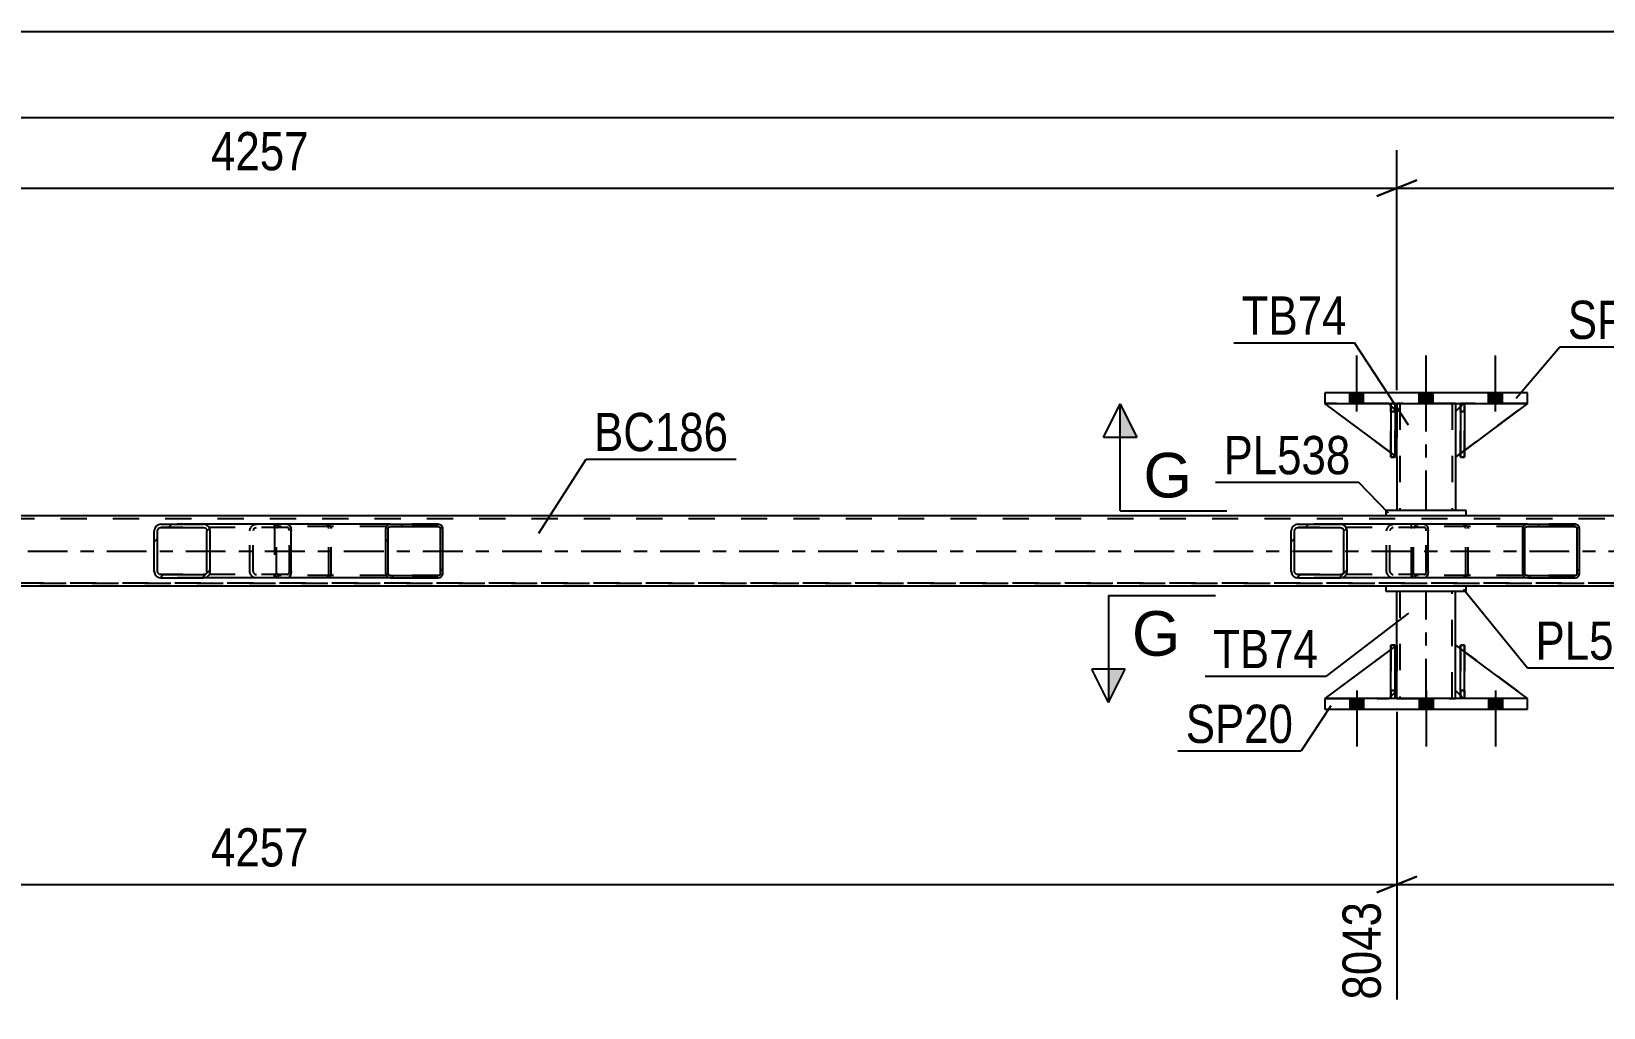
# Model space of a CAD drawing. Header units: millimetres. Extents: x 0 to 841, y 0 to 594.
# Drawn here: x 233.5 to 351.3, y 208.3 to 281.4 of the extents above; entities that cross this region are included whole.
import ezdxf

# ---------------------------------------------------------------- set-up
doc = ezdxf.new("R2010")
doc.units = ezdxf.units.MM
doc.linetypes.add('DXK_LINE_DOT2', pattern=[3.9198, 1.9599, -1.9599])
doc.linetypes.add('DXK_LINE_DOT3', pattern=[5.9187, 2.979, -0.9799, 0.9799, -0.9799])
doc.styles.add('Arial', font='ARIAL.TTF', dxfattribs={"height": 0.2})
doc.styles.add('Arial Narrow', font='ARIALN.TTF', dxfattribs={"height": 0.2})

# ---------------------------------------------------------------- blocks, each defined once
blk = doc.blocks.new('Bolt-814521776-2809 - 2731')
at = {"linetype": 'Continuous'}
for points in [[(332.26, 253.55), (333.3, 253.55), (333.3, 254.35), (332.26, 254.35)], [(332.26, 253.55), (333.3, 253.55), (333.3, 254.35), (332.26, 254.35)], [(332.26, 253.55), (333.3, 253.55), (333.3, 254.35), (332.26, 254.35)], [(337.46, 253.55), (338.5, 253.55), (338.5, 254.35), (337.46, 254.35)], [(337.46, 253.55), (338.5, 253.55), (338.5, 254.35), (337.46, 254.35)], [(342.66, 253.55), (343.7, 253.55), (343.7, 254.35), (342.66, 254.35)], [(342.66, 253.55), (343.7, 253.55), (343.7, 254.35), (342.66, 254.35)], [(342.66, 253.55), (343.7, 253.55), (343.7, 254.35), (342.66, 254.35)]]:
    blk.add_hatch(color=1, dxfattribs=at).paths.add_polyline_path(points)
at = {"color": 1, "linetype": 'Continuous'}
for p, q in [((332.78, 252.95), (332.78, 257.15)), ((332.78, 252.95), (332.78, 257.15)), ((332.78, 252.95), (332.78, 257.15)), ((337.98, 252.95), (337.98, 257.15)), ((337.98, 252.95), (337.98, 257.15)), ((343.18, 252.95), (343.18, 257.15)), ((343.18, 252.95), (343.18, 257.15)), ((343.18, 252.95), (343.18, 257.15)), ((332.26, 253.55), (332.26, 254.35)), ((332.26, 253.55), (332.26, 254.35)), ((332.26, 253.55), (332.26, 254.35)), ((333.3, 253.55), (333.3, 254.35)), ((333.3, 253.55), (333.3, 254.35)), ((333.3, 253.55), (333.3, 254.35)), ((337.46, 253.55), (337.46, 254.35)), ((337.46, 253.55), (337.46, 254.35)), ((338.5, 253.55), (338.5, 254.35)), ((338.5, 253.55), (338.5, 254.35)), ((342.66, 253.55), (342.66, 254.35)), ((342.66, 253.55), (342.66, 254.35)), ((342.66, 253.55), (342.66, 254.35)), ((343.7, 253.55), (343.7, 254.35)), ((343.7, 253.55), (343.7, 254.35)), ((343.7, 253.55), (343.7, 254.35))]:
    blk.add_line(p, q, dxfattribs=at)
blk = doc.blocks.new('Bolt-814521776-2810 - 2731')
at = {"linetype": 'Continuous'}
for points in [[(333.3, 231.47), (332.26, 231.47), (332.26, 230.67), (333.3, 230.67)], [(333.3, 231.47), (332.26, 231.47), (332.26, 230.67), (333.3, 230.67)], [(333.3, 231.47), (332.26, 231.47), (332.26, 230.67), (333.3, 230.67)], [(338.5, 231.47), (337.46, 231.47), (337.46, 230.67), (338.5, 230.67)], [(338.5, 231.47), (337.46, 231.47), (337.46, 230.67), (338.5, 230.67)], [(343.7, 231.47), (342.66, 231.47), (342.66, 230.67), (343.7, 230.67)], [(343.7, 231.47), (342.66, 231.47), (342.66, 230.67), (343.7, 230.67)], [(343.7, 231.47), (342.66, 231.47), (342.66, 230.67), (343.7, 230.67)]]:
    blk.add_hatch(color=1, dxfattribs=at).paths.add_polyline_path(points)
at = {"color": 1, "linetype": 'Continuous'}
for p, q in [((332.78, 232.07), (332.78, 227.87)), ((332.78, 232.07), (332.78, 227.87)), ((332.78, 232.07), (332.78, 227.87)), ((337.98, 232.07), (337.98, 227.87)), ((337.98, 232.07), (337.98, 227.87)), ((343.18, 232.07), (343.18, 227.87)), ((343.18, 232.07), (343.18, 227.87)), ((343.18, 232.07), (343.18, 227.87)), ((332.26, 231.47), (332.26, 230.67)), ((332.26, 231.47), (332.26, 230.67)), ((332.26, 231.47), (332.26, 230.67)), ((333.3, 231.47), (333.3, 230.67)), ((333.3, 231.47), (333.3, 230.67)), ((333.3, 231.47), (333.3, 230.67)), ((337.46, 231.47), (337.46, 230.67)), ((337.46, 231.47), (337.46, 230.67)), ((338.5, 231.47), (338.5, 230.67)), ((338.5, 231.47), (338.5, 230.67)), ((342.66, 231.47), (342.66, 230.67)), ((342.66, 231.47), (342.66, 230.67)), ((342.66, 231.47), (342.66, 230.67)), ((343.7, 231.47), (343.7, 230.67)), ((343.7, 231.47), (343.7, 230.67)), ((343.7, 231.47), (343.7, 230.67))]:
    blk.add_line(p, q, dxfattribs=at)
blk = doc.blocks.new('Part-814521776-2860 - 2731')
at = {"color": 7, "linetype": 'DXK_LINE_DOT2'}
for p, q in [((735.49, 244.91), (73.46, 244.91)), ((340.98, 245.15), (334.98, 245.15)), ((736.21, 240.11), (73.46, 240.11)), ((73.46, 240.11), (735.49, 240.11)), ((340.98, 239.87), (334.98, 239.87))]:
    blk.add_line(p, q, dxfattribs=at)
at = {"color": 2, "linetype": 'Continuous'}
for p, q in [((334.98, 245.15), (170.71, 245.15)), ((590.39, 245.15), (340.98, 245.15)), ((334.98, 239.87), (170.71, 239.87)), ((590.39, 239.87), (340.98, 239.87))]:
    blk.add_line(p, q, dxfattribs=at)
at = {"color": 7, "linetype": 'DXK_LINE_DOT3'}
blk.add_line((73.46, 242.51), (735.87, 242.51), dxfattribs=at)
blk = doc.blocks.new('Part-814521776-2909 - 2731')
at = {"color": 2, "linetype": 'Continuous'}
for p, q in [((340.98, 245.55), (334.98, 245.55)), ((334.98, 245.15), (334.98, 245.55)), ((340.98, 245.15), (334.98, 245.15)), ((340.98, 245.15), (340.98, 245.55))]:
    blk.add_line(p, q, dxfattribs=at)
blk = doc.blocks.new('Part-814521776-2921 - 2731')
at = {"linetype": 'Continuous'}
h = blk.add_hatch(dxfattribs=at)
h.set_pattern_fill('', scale=0.7, style=0, pattern_type=0)
h.set_pattern_definition([(45, (332.0217, 244.2103), (-1.57154, 1.57154), [])])
h.paths.add_polyline_path([(332.06, 244.03), (332.02, 244.21), (331.91, 244.37), (331.75, 244.47), (331.56, 244.51), (328.37, 244.51), (328.18, 244.47), (328.02, 244.37), (327.91, 244.21), (327.87, 244.03), (327.87, 240.99), (327.91, 240.8), (328.02, 240.65), (328.18, 240.54), (328.37, 240.51), (331.56, 240.51), (331.75, 240.54), (331.91, 240.65), (332.02, 240.8), (332.06, 240.99)])
h.paths.add_polyline_path([(331.79, 240.89), (331.73, 240.82), (331.65, 240.76), (331.56, 240.75), (328.37, 240.75), (328.28, 240.76), (328.2, 240.82), (328.14, 240.89), (328.12, 240.99), (328.12, 244.03), (328.14, 244.12), (328.2, 244.2), (328.28, 244.25), (328.37, 244.27), (331.56, 244.27), (331.65, 244.25), (331.73, 244.2), (331.79, 244.12), (331.81, 244.03), (331.81, 240.99)])
at = {"color": 2, "linetype": 'Continuous'}
for p, q in [((327.91, 244.21), (327.87, 244.03)), ((327.87, 240.99), (327.87, 244.03)), ((328.12, 244.03), (328.14, 244.12)), ((328.12, 240.99), (328.12, 244.03)), ((328.14, 244.12), (328.2, 244.2)), ((328.37, 244.51), (328.18, 244.47)), ((328.2, 244.2), (328.28, 244.25)), ((328.28, 244.25), (328.37, 244.27)), ((328.37, 244.51), (331.56, 244.51)), ((328.37, 244.27), (331.56, 244.27)), ((337.86, 244.51), (331.56, 244.51)), ((331.75, 244.47), (331.56, 244.51)), ((331.56, 244.27), (331.65, 244.25)), ((331.65, 244.25), (331.73, 244.2)), ((331.73, 244.2), (331.79, 244.12)), ((331.79, 244.12), (331.81, 244.03)), ((331.81, 240.99), (331.81, 244.03)), ((332.06, 244.03), (332.02, 244.21)), ((332.06, 240.99), (332.06, 244.03)), ((337.86, 244.51), (337.96, 244.47)), ((337.96, 244.47), (338.05, 244.37)), ((338.05, 244.37), (338.11, 244.21)), ((338.11, 244.21), (338.13, 244.03)), ((338.13, 240.99), (338.13, 244.03)), ((327.87, 240.99), (327.91, 240.8)), ((328.14, 240.89), (328.12, 240.99)), ((328.2, 240.82), (328.14, 240.89)), ((328.18, 240.54), (328.37, 240.51)), ((328.28, 240.76), (328.2, 240.82)), ((328.37, 240.75), (328.28, 240.76)), ((328.37, 240.75), (331.56, 240.75)), ((328.37, 240.51), (331.56, 240.51)), ((331.65, 240.76), (331.56, 240.75)), ((331.56, 240.51), (331.75, 240.54)), ((337.86, 240.51), (331.56, 240.51)), ((331.73, 240.82), (331.65, 240.76)), ((331.79, 240.89), (331.73, 240.82)), ((331.81, 240.99), (331.79, 240.89)), ((332.02, 240.8), (332.06, 240.99)), ((337.96, 240.54), (337.86, 240.51)), ((338.05, 240.65), (337.96, 240.54)), ((338.11, 240.8), (338.05, 240.65)), ((338.13, 240.99), (338.11, 240.8))]:
    blk.add_line(p, q, dxfattribs=at)
at = {"color": 7, "linetype": 'DXK_LINE_DOT2'}
for p, q in [((331.56, 244.51), (328.37, 244.51)), ((337.86, 244.27), (328.37, 244.27)), ((335.02, 244.03), (335.06, 244.21)), ((335.02, 240.99), (335.02, 244.03)), ((335.29, 244.12), (335.27, 244.03)), ((335.27, 240.99), (335.27, 244.03)), ((335.35, 244.2), (335.29, 244.12)), ((335.33, 244.47), (335.52, 244.51)), ((335.43, 244.25), (335.35, 244.2)), ((335.52, 244.27), (335.43, 244.25)), ((336.87, 244.27), (336.87, 244.51)), ((337.91, 244.25), (337.86, 244.27)), ((337.95, 244.2), (337.91, 244.25)), ((337.98, 244.12), (337.95, 244.2)), ((337.99, 244.03), (337.98, 244.12)), ((337.99, 240.99), (337.99, 244.03)), ((337.86, 240.75), (328.37, 240.75)), ((331.56, 240.51), (328.37, 240.51)), ((335.06, 240.8), (335.02, 240.99)), ((335.27, 240.99), (335.29, 240.89)), ((335.29, 240.89), (335.35, 240.82)), ((335.52, 240.51), (335.33, 240.54)), ((335.35, 240.82), (335.37, 240.8)), ((335.37, 240.8), (335.43, 240.76)), ((335.43, 240.76), (335.52, 240.75)), ((336.87, 240.51), (336.87, 240.75)), ((337.86, 240.75), (337.91, 240.76)), ((337.91, 240.76), (337.95, 240.82)), ((337.95, 240.82), (337.98, 240.89)), ((337.98, 240.89), (337.99, 240.99))]:
    blk.add_line(p, q, dxfattribs=at)
at = {"color": 2, "linetype": 'Continuous'}
for centre, start, end in [((328.36, 244.01), 111.1941, 156.1506), ((331.57, 244.01), 23.8494, 68.8059), ((328.36, 241), 203.8494, 248.8059), ((331.57, 241), 291.1941, 336.1506)]:
    blk.add_arc(centre, 0.492, start, end, dxfattribs=at)
at = {"color": 7, "linetype": 'DXK_LINE_DOT2'}
for centre, start, end in [((335.51, 244.01), 111.1941, 156.1506), ((335.51, 241), 203.8494, 248.8059)]:
    blk.add_arc(centre, 0.492, start, end, dxfattribs=at)
blk = doc.blocks.new('Part-814521776-2922 - 2731')
at = {"linetype": 'Continuous'}
h = blk.add_hatch(dxfattribs=at)
h.set_pattern_fill('', scale=0.7, style=0, pattern_type=0)
h.set_pattern_definition([(45, (264.3111, 244.309), (-1.57154, 1.57154), [])])
h.paths.add_polyline_path([(264.34, 244.19), (264.31, 244.31), (264.24, 244.41), (264.13, 244.48), (264, 244.51), (260.42, 244.51), (260.29, 244.48), (260.18, 244.41), (260.11, 244.31), (260.08, 244.19), (260.08, 240.83), (260.11, 240.7), (260.18, 240.6), (260.29, 240.53), (260.42, 240.51), (264, 240.51), (264.13, 240.53), (264.24, 240.6), (264.31, 240.7), (264.34, 240.83)])
h.paths.add_polyline_path([(264.15, 240.77), (264.12, 240.71), (264.06, 240.68), (264, 240.67), (260.42, 240.67), (260.36, 240.68), (260.3, 240.71), (260.26, 240.77), (260.25, 240.83), (260.25, 244.19), (260.26, 244.25), (260.3, 244.3), (260.36, 244.33), (260.42, 244.35), (264, 244.35), (264.06, 244.33), (264.12, 244.3), (264.15, 244.25), (264.17, 244.19), (264.17, 240.83)])
at = {"color": 7, "linetype": 'DXK_LINE_DOT2'}
for p, q in [((251.73, 244.19), (251.74, 244.21)), ((251.73, 244.19), (251.73, 240.83)), ((251.74, 244.21), (251.76, 244.31)), ((251.91, 244.25), (251.9, 244.19)), ((251.9, 240.83), (251.9, 244.19)), ((251.95, 244.3), (251.91, 244.25)), ((251.94, 244.48), (252.07, 244.51)), ((252.01, 244.33), (251.95, 244.3)), ((252.07, 244.35), (252.01, 244.33)), ((252.72, 244.51), (252.07, 244.51)), ((264, 244.35), (252.07, 244.35)), ((255.65, 244.51), (255.78, 244.48)), ((255.71, 244.33), (255.65, 244.35)), ((255.77, 244.3), (255.71, 244.33)), ((255.8, 244.25), (255.77, 244.3)), ((255.82, 244.19), (255.8, 244.25)), ((255.82, 240.83), (255.82, 244.19)), ((255.96, 244.31), (255.99, 244.19)), ((255.99, 240.83), (255.99, 244.19)), ((264, 244.51), (260.42, 244.51)), ((251.74, 240.8), (251.73, 240.83)), ((251.76, 240.7), (251.74, 240.8)), ((251.9, 240.83), (251.91, 240.77)), ((251.91, 240.77), (251.95, 240.71)), ((252.07, 240.51), (251.94, 240.53)), ((251.95, 240.71), (252.01, 240.68)), ((252.01, 240.68), (252.07, 240.67)), ((264, 240.67), (252.07, 240.67)), ((252.72, 240.51), (252.07, 240.51)), ((255.65, 240.67), (255.71, 240.68)), ((255.78, 240.53), (255.65, 240.51)), ((255.71, 240.68), (255.77, 240.71)), ((255.77, 240.71), (255.8, 240.77)), ((255.8, 240.77), (255.82, 240.83)), ((255.99, 240.83), (255.96, 240.7)), ((264, 240.51), (260.42, 240.51))]:
    blk.add_line(p, q, dxfattribs=at)
at = {"color": 2, "linetype": 'Continuous'}
for p, q in [((260.42, 244.51), (252.72, 244.51)), ((260.11, 244.31), (260.08, 244.19)), ((260.08, 240.83), (260.08, 244.19)), ((260.25, 244.19), (260.26, 244.25)), ((260.25, 240.83), (260.25, 244.19)), ((260.26, 244.25), (260.3, 244.3)), ((260.42, 244.51), (260.29, 244.48)), ((260.3, 244.3), (260.36, 244.33)), ((260.36, 244.33), (260.42, 244.35)), ((260.42, 244.51), (264, 244.51)), ((260.42, 244.35), (264, 244.35)), ((264.13, 244.48), (264, 244.51)), ((264, 244.35), (264.06, 244.33)), ((264.06, 244.33), (264.12, 244.3)), ((264.12, 244.3), (264.15, 244.25)), ((264.15, 244.25), (264.17, 244.19)), ((264.17, 240.83), (264.17, 244.19)), ((264.34, 244.19), (264.31, 244.31)), ((264.34, 240.83), (264.34, 244.19)), ((260.42, 240.51), (252.72, 240.51)), ((260.08, 240.83), (260.11, 240.7)), ((260.26, 240.77), (260.25, 240.83)), ((260.3, 240.71), (260.26, 240.77)), ((260.29, 240.53), (260.42, 240.51)), ((260.36, 240.68), (260.3, 240.71)), ((260.42, 240.67), (260.36, 240.68)), ((260.42, 240.67), (264, 240.67)), ((260.42, 240.51), (264, 240.51)), ((264.06, 240.68), (264, 240.67)), ((264, 240.51), (264.13, 240.53)), ((264.12, 240.71), (264.06, 240.68)), ((264.15, 240.77), (264.12, 240.71)), ((264.17, 240.83), (264.15, 240.77)), ((264.31, 240.7), (264.34, 240.83))]:
    blk.add_line(p, q, dxfattribs=at)
at = {"color": 7, "linetype": 'DXK_LINE_DOT2'}
for centre, start, end in [((252.06, 244.17), 110.7583, 155.68), ((255.66, 244.17), 24.32, 69.2417), ((252.06, 240.84), 204.32, 249.2417), ((255.66, 240.84), 290.7583, 335.68)]:
    blk.add_arc(centre, 0.331, start, end, dxfattribs=at)
at = {"color": 2, "linetype": 'Continuous'}
for centre, start, end in [((260.41, 244.17), 110.7583, 155.68), ((264.01, 244.17), 24.32, 69.2417), ((260.41, 240.84), 204.32, 249.2417), ((264.01, 240.84), 290.7583, 335.68)]:
    blk.add_arc(centre, 0.331, start, end, dxfattribs=at)
blk = doc.blocks.new('Part-814521776-2923 - 2731')
at = {"linetype": 'Continuous'}
h = blk.add_hatch(dxfattribs=at)
h.set_pattern_fill('', scale=0.7, style=0, pattern_type=0)
h.set_pattern_definition([(45, (246.8875, 244.2103), (-1.57154, 1.57154), [])])
h.paths.add_polyline_path([(246.93, 244.03), (246.89, 244.21), (246.78, 244.37), (246.62, 244.47), (246.42, 244.51), (243.24, 244.51), (243.05, 244.47), (242.88, 244.37), (242.77, 244.21), (242.74, 244.03), (242.74, 240.99), (242.77, 240.8), (242.88, 240.65), (243.05, 240.54), (243.24, 240.51), (246.42, 240.51), (246.62, 240.54), (246.78, 240.65), (246.89, 240.8), (246.93, 240.99)])
h.paths.add_polyline_path([(246.66, 240.89), (246.6, 240.82), (246.52, 240.76), (246.42, 240.75), (243.24, 240.75), (243.14, 240.76), (243.06, 240.82), (243.01, 240.89), (242.99, 240.99), (242.99, 244.03), (243.01, 244.12), (243.06, 244.2), (243.14, 244.25), (243.24, 244.27), (246.42, 244.27), (246.52, 244.25), (246.6, 244.2), (246.66, 244.12), (246.67, 244.03), (246.67, 240.99)])
at = {"color": 2, "linetype": 'Continuous'}
for p, q in [((242.77, 244.21), (242.74, 244.03)), ((242.74, 240.99), (242.74, 244.03)), ((242.99, 244.03), (243.01, 244.12)), ((242.99, 240.99), (242.99, 244.03)), ((243.01, 244.12), (243.06, 244.2)), ((243.24, 244.51), (243.05, 244.47)), ((243.06, 244.2), (243.14, 244.25)), ((243.14, 244.25), (243.24, 244.27)), ((243.24, 244.51), (246.42, 244.51)), ((243.24, 244.27), (246.42, 244.27)), ((252.72, 244.51), (246.42, 244.51)), ((246.62, 244.47), (246.42, 244.51)), ((246.42, 244.27), (246.52, 244.25)), ((246.52, 244.25), (246.6, 244.2)), ((246.6, 244.2), (246.66, 244.12)), ((246.66, 244.12), (246.67, 244.03)), ((246.67, 240.99), (246.67, 244.03)), ((246.93, 244.03), (246.89, 244.21)), ((246.93, 240.99), (246.93, 244.03)), ((252.72, 244.51), (252.83, 244.47)), ((252.83, 244.47), (252.91, 244.37)), ((252.91, 244.37), (252.97, 244.21)), ((252.97, 244.21), (252.99, 244.03)), ((252.99, 240.99), (252.99, 244.03)), ((242.74, 240.99), (242.77, 240.8)), ((243.01, 240.89), (242.99, 240.99)), ((243.06, 240.82), (243.01, 240.89)), ((243.05, 240.54), (243.24, 240.51)), ((243.14, 240.76), (243.06, 240.82)), ((243.24, 240.75), (243.14, 240.76)), ((243.24, 240.75), (246.42, 240.75)), ((243.24, 240.51), (246.42, 240.51)), ((246.52, 240.76), (246.42, 240.75)), ((246.42, 240.51), (246.62, 240.54)), ((252.72, 240.51), (246.42, 240.51)), ((246.6, 240.82), (246.52, 240.76)), ((246.66, 240.89), (246.6, 240.82)), ((246.67, 240.99), (246.66, 240.89)), ((246.89, 240.8), (246.93, 240.99)), ((252.83, 240.54), (252.72, 240.51)), ((252.91, 240.65), (252.83, 240.54)), ((252.97, 240.8), (252.91, 240.65)), ((252.99, 240.99), (252.97, 240.8))]:
    blk.add_line(p, q, dxfattribs=at)
at = {"color": 7, "linetype": 'DXK_LINE_DOT2'}
for p, q in [((246.42, 244.51), (243.24, 244.51)), ((252.72, 244.27), (243.24, 244.27)), ((249.89, 244.03), (249.92, 244.21)), ((249.89, 240.99), (249.89, 244.03)), ((250.16, 244.12), (250.14, 244.03)), ((250.14, 240.99), (250.14, 244.03)), ((250.21, 244.2), (250.16, 244.12)), ((250.2, 244.47), (250.39, 244.51)), ((250.21, 244.2), (250.23, 244.21)), ((250.23, 244.21), (250.29, 244.25)), ((250.29, 244.25), (250.39, 244.27)), ((251.73, 244.27), (251.73, 244.51)), ((252.78, 244.25), (252.72, 244.27)), ((252.82, 244.2), (252.78, 244.25)), ((252.85, 244.12), (252.82, 244.2)), ((252.86, 244.03), (252.85, 244.12)), ((252.86, 240.99), (252.86, 244.03)), ((252.72, 240.75), (243.24, 240.75)), ((246.42, 240.51), (243.24, 240.51)), ((249.92, 240.8), (249.89, 240.99)), ((250.14, 240.99), (250.16, 240.89)), ((250.16, 240.89), (250.21, 240.82)), ((250.39, 240.51), (250.2, 240.54)), ((250.21, 240.82), (250.29, 240.76)), ((250.29, 240.76), (250.39, 240.75)), ((251.73, 240.51), (251.73, 240.75)), ((252.72, 240.75), (252.78, 240.76)), ((252.78, 240.76), (252.82, 240.82)), ((252.82, 240.82), (252.85, 240.89)), ((252.85, 240.89), (252.86, 240.99))]:
    blk.add_line(p, q, dxfattribs=at)
at = {"color": 2, "linetype": 'Continuous'}
for centre, start, end in [((243.22, 244.01), 111.1941, 156.1506), ((246.44, 244.01), 23.8494, 68.8059), ((243.22, 241), 203.8494, 248.8059), ((246.44, 241), 291.1941, 336.1506)]:
    blk.add_arc(centre, 0.492, start, end, dxfattribs=at)
at = {"color": 7, "linetype": 'DXK_LINE_DOT2'}
for centre, start, end in [((250.37, 244.01), 111.1941, 156.1506), ((250.37, 241), 203.8494, 248.8059)]:
    blk.add_arc(centre, 0.492, start, end, dxfattribs=at)
blk = doc.blocks.new('Part-814521776-2938 - 2731')
at = {"color": 2, "linetype": 'Continuous'}
for p, q in [((335.78, 253.55), (335.78, 252.95)), ((340.18, 253.55), (340.18, 252.95)), ((335.78, 249.55), (335.78, 245.55)), ((340.18, 249.55), (340.18, 245.55))]:
    blk.add_line(p, q, dxfattribs=at)
at = {"color": 7, "linetype": 'DXK_LINE_DOT2'}
for p, q in [((340.18, 253.55), (335.78, 253.55)), ((336.02, 253.55), (336.02, 245.55)), ((339.94, 253.55), (339.94, 245.55)), ((335.78, 252.95), (335.78, 249.55)), ((340.18, 252.95), (340.18, 249.55)), ((340.18, 245.55), (335.78, 245.55))]:
    blk.add_line(p, q, dxfattribs=at)
at = {"color": 7, "linetype": 'DXK_LINE_DOT3'}
blk.add_line((337.98, 245.55), (337.98, 253.55), dxfattribs=at)
blk = doc.blocks.new('Part-814521776-2940 - 2731')
at = {"color": 7, "linetype": 'DXK_LINE_DOT2'}
for p, q in [((340.54, 252.95), (340.54, 253.55)), ((340.54, 253.55), (340.54, 253.55)), ((340.54, 253.55), (340.54, 249.55)), ((340.86, 253.55), (340.54, 253.55)), ((340.86, 252.95), (340.86, 253.55)), ((340.86, 249.55), (340.86, 253.55)), ((340.54, 249.55), (340.54, 252.95)), ((340.54, 252.95), (340.86, 252.95)), ((340.86, 252.95), (340.86, 249.55)), ((340.54, 249.55), (340.86, 249.55))]:
    blk.add_line(p, q, dxfattribs=at)
blk = doc.blocks.new('Part-814521776-2941 - 2731')
at = {"color": 7, "linetype": 'DXK_LINE_DOT2'}
for p, q in [((335.34, 252.95), (335.34, 253.55)), ((335.34, 253.55), (335.34, 253.55)), ((335.34, 253.55), (335.34, 249.55)), ((335.66, 253.55), (335.34, 253.55)), ((335.66, 252.95), (335.66, 253.55)), ((335.66, 249.55), (335.66, 253.55)), ((335.34, 249.55), (335.34, 252.95)), ((335.34, 252.95), (335.66, 252.95)), ((335.66, 252.95), (335.66, 249.55)), ((335.34, 249.55), (335.66, 249.55))]:
    blk.add_line(p, q, dxfattribs=at)
blk = doc.blocks.new('Part-814521776-2946 - 2731')
at = {"color": 2, "linetype": 'Continuous'}
for p, q in [((330.38, 231.47), (330.38, 230.67)), ((345.58, 231.47), (330.38, 231.47)), ((345.58, 230.67), (345.58, 231.47)), ((330.38, 230.67), (345.58, 230.67))]:
    blk.add_line(p, q, dxfattribs=at)
blk = doc.blocks.new('Part-814521776-2951 - 2731')
at = {"color": 2, "linetype": 'Continuous'}
for p, q in [((345.58, 254.35), (330.38, 254.35)), ((330.38, 254.35), (330.38, 253.55)), ((345.58, 253.55), (345.58, 254.35)), ((330.38, 253.55), (345.58, 253.55))]:
    blk.add_line(p, q, dxfattribs=at)
blk = doc.blocks.new('Part-814521776-2956 - 2731')
at = {"color": 2, "linetype": 'Continuous'}
for p, q in [((335.78, 235.47), (335.78, 239.47)), ((340.18, 235.47), (340.18, 239.47)), ((335.78, 231.47), (335.78, 232.07)), ((340.18, 231.47), (340.18, 232.07))]:
    blk.add_line(p, q, dxfattribs=at)
at = {"color": 7, "linetype": 'DXK_LINE_DOT2'}
for p, q in [((340.18, 239.47), (335.78, 239.47)), ((336.02, 239.47), (336.02, 231.47)), ((339.94, 231.47), (339.94, 239.47)), ((335.78, 232.07), (335.78, 235.47)), ((340.18, 232.07), (340.18, 235.47)), ((335.78, 231.47), (340.18, 231.47))]:
    blk.add_line(p, q, dxfattribs=at)
at = {"color": 7, "linetype": 'DXK_LINE_DOT3'}
blk.add_line((337.98, 231.47), (337.98, 239.47), dxfattribs=at)
blk = doc.blocks.new('Part-814521776-2961 - 2731')
at = {"color": 2, "linetype": 'Continuous'}
for p, q in [((340.98, 239.87), (334.98, 239.87)), ((334.98, 239.47), (334.98, 239.87)), ((340.98, 239.47), (334.98, 239.47)), ((340.98, 239.47), (340.98, 239.87))]:
    blk.add_line(p, q, dxfattribs=at)
blk = doc.blocks.new('Part-814521776-2973 - 2731')
at = {"linetype": 'Continuous'}
h = blk.add_hatch(dxfattribs=at)
h.set_pattern_fill('', scale=0.7, style=0, pattern_type=0)
h.set_pattern_definition([(45, (349.4454, 244.309), (-1.57154, 1.57154), [])])
h.paths.add_polyline_path([(349.47, 244.19), (349.45, 244.31), (349.37, 244.41), (349.26, 244.48), (349.13, 244.51), (345.56, 244.51), (345.42, 244.48), (345.31, 244.41), (345.24, 244.31), (345.21, 244.19), (345.21, 240.83), (345.24, 240.7), (345.31, 240.6), (345.42, 240.53), (345.56, 240.51), (349.13, 240.51), (349.26, 240.53), (349.37, 240.6), (349.45, 240.7), (349.47, 240.83)])
h.paths.add_polyline_path([(349.29, 240.77), (349.25, 240.71), (349.2, 240.68), (349.13, 240.67), (345.56, 240.67), (345.49, 240.68), (345.43, 240.71), (345.4, 240.77), (345.38, 240.83), (345.38, 244.19), (345.4, 244.25), (345.43, 244.3), (345.49, 244.33), (345.56, 244.35), (349.13, 244.35), (349.2, 244.33), (349.25, 244.3), (349.29, 244.25), (349.3, 244.19), (349.3, 240.83)])
at = {"color": 7, "linetype": 'DXK_LINE_DOT2'}
for p, q in [((336.87, 244.19), (336.89, 244.31)), ((336.87, 240.83), (336.87, 244.19)), ((337.05, 244.25), (337.04, 244.19)), ((337.04, 240.83), (337.04, 244.19)), ((337.09, 244.3), (337.05, 244.25)), ((337.08, 244.48), (337.21, 244.51)), ((337.14, 244.33), (337.09, 244.3)), ((337.21, 244.35), (337.14, 244.33)), ((337.86, 244.51), (337.21, 244.51)), ((349.13, 244.35), (337.21, 244.35)), ((340.78, 244.51), (340.91, 244.48)), ((340.85, 244.33), (340.78, 244.35)), ((340.9, 244.3), (340.85, 244.33)), ((340.94, 244.25), (340.9, 244.3)), ((340.95, 244.19), (340.94, 244.25)), ((340.95, 240.83), (340.95, 244.19)), ((341.1, 244.31), (341.12, 244.19)), ((341.12, 240.83), (341.12, 244.19)), ((349.13, 244.51), (345.56, 244.51)), ((336.89, 240.7), (336.87, 240.83)), ((337.04, 240.83), (337.05, 240.77)), ((337.05, 240.77), (337.09, 240.71)), ((337.21, 240.51), (337.08, 240.53)), ((337.09, 240.71), (337.14, 240.68)), ((337.14, 240.68), (337.21, 240.67)), ((349.13, 240.67), (337.21, 240.67)), ((337.86, 240.51), (337.21, 240.51)), ((340.78, 240.67), (340.85, 240.68)), ((340.91, 240.53), (340.78, 240.51)), ((340.85, 240.68), (340.9, 240.71)), ((340.9, 240.71), (340.94, 240.77)), ((340.94, 240.77), (340.95, 240.83)), ((341.12, 240.83), (341.1, 240.7)), ((349.13, 240.51), (345.56, 240.51))]:
    blk.add_line(p, q, dxfattribs=at)
at = {"color": 2, "linetype": 'Continuous'}
for p, q in [((345.56, 244.51), (337.86, 244.51)), ((345.24, 244.31), (345.21, 244.19)), ((345.21, 240.83), (345.21, 244.19)), ((345.38, 244.19), (345.4, 244.25)), ((345.38, 240.83), (345.38, 244.19)), ((345.4, 244.25), (345.43, 244.3)), ((345.56, 244.51), (345.42, 244.48)), ((345.43, 244.3), (345.49, 244.33)), ((345.49, 244.33), (345.56, 244.35)), ((345.56, 244.51), (349.13, 244.51)), ((345.56, 244.35), (349.13, 244.35)), ((349.26, 244.48), (349.13, 244.51)), ((349.13, 244.35), (349.2, 244.33)), ((349.2, 244.33), (349.25, 244.3)), ((349.25, 244.3), (349.29, 244.25)), ((349.29, 244.25), (349.3, 244.19)), ((349.3, 240.83), (349.3, 244.19)), ((349.47, 244.19), (349.45, 244.31)), ((349.47, 240.83), (349.47, 244.19)), ((345.56, 240.51), (337.86, 240.51)), ((345.21, 240.83), (345.24, 240.7)), ((345.4, 240.77), (345.38, 240.83)), ((345.43, 240.71), (345.4, 240.77)), ((345.42, 240.53), (345.56, 240.51)), ((345.49, 240.68), (345.43, 240.71)), ((345.56, 240.67), (345.49, 240.68)), ((345.56, 240.67), (349.13, 240.67)), ((345.56, 240.51), (349.13, 240.51)), ((349.2, 240.68), (349.13, 240.67)), ((349.13, 240.51), (349.26, 240.53)), ((349.25, 240.71), (349.2, 240.68)), ((349.29, 240.77), (349.25, 240.71)), ((349.3, 240.83), (349.29, 240.77)), ((349.45, 240.7), (349.47, 240.83))]:
    blk.add_line(p, q, dxfattribs=at)
at = {"color": 7, "linetype": 'DXK_LINE_DOT2'}
for centre, start, end in [((340.79, 244.17), 24.32, 69.2417), ((337.19, 240.84), 204.32, 249.2417), ((340.79, 240.84), 290.7583, 335.68)]:
    blk.add_arc(centre, 0.331, start, end, dxfattribs=at)
at = {"color": 2, "linetype": 'Continuous'}
for centre, start, end in [((345.54, 244.17), 110.7583, 155.68), ((349.14, 244.17), 24.32, 69.2417), ((345.54, 240.84), 204.32, 249.2417), ((349.14, 240.84), 290.7583, 335.68)]:
    blk.add_arc(centre, 0.331, start, end, dxfattribs=at)
blk = doc.blocks.new('Part-814521776-2992 - 2731')
at = {"color": 2, "linetype": 'Continuous'}
for p, q in [((340.54, 253.3), (340.18, 252.95)), ((345.58, 253.55), (340.86, 250.05)), ((340.18, 252.95), (340.18, 249.55)), ((340.54, 249.81), (340.18, 249.55))]:
    blk.add_line(p, q, dxfattribs=at)
at = {"color": 7, "linetype": 'DXK_LINE_DOT2'}
for p, q in [((340.78, 253.55), (340.54, 253.3)), ((345.58, 253.55), (340.78, 253.55)), ((340.86, 250.05), (340.54, 249.81))]:
    blk.add_line(p, q, dxfattribs=at)
blk = doc.blocks.new('Part-814521776-2993 - 2731')
at = {"color": 7, "linetype": 'DXK_LINE_DOT2'}
for p, q in [((340.78, 253.55), (340.18, 252.95)), ((340.18, 249.55), (345.58, 253.55)), ((345.58, 253.55), (340.78, 253.55)), ((340.18, 252.95), (340.18, 249.55))]:
    blk.add_line(p, q, dxfattribs=at)
blk = doc.blocks.new('Part-814521776-2994 - 2731')
at = {"color": 2, "linetype": 'Continuous'}
for p, q in [((335.34, 249.88), (330.38, 253.55)), ((335.34, 253.39), (335.18, 253.55)), ((335.78, 252.95), (335.66, 253.07)), ((335.78, 252.95), (335.78, 252.95)), ((335.78, 249.55), (335.78, 252.95)), ((335.66, 249.64), (335.78, 249.55)), ((335.78, 249.55), (335.78, 249.55))]:
    blk.add_line(p, q, dxfattribs=at)
at = {"color": 7, "linetype": 'DXK_LINE_DOT2'}
for p, q in [((335.18, 253.55), (330.38, 253.55)), ((335.18, 253.55), (335.78, 252.95)), ((335.66, 253.07), (335.34, 253.39)), ((335.78, 252.95), (335.78, 249.55)), ((335.66, 249.64), (335.34, 249.88))]:
    blk.add_line(p, q, dxfattribs=at)
blk = doc.blocks.new('Part-814521776-2995 - 2731')
at = {"color": 7, "linetype": 'DXK_LINE_DOT2'}
for p, q in [((335.78, 249.55), (330.38, 253.55)), ((330.38, 253.55), (335.18, 253.55)), ((335.18, 253.55), (335.78, 252.95)), ((335.78, 252.95), (335.18, 253.55)), ((335.78, 252.95), (335.78, 249.55)), ((335.78, 252.95), (335.78, 252.95)), ((335.78, 252.95), (335.78, 249.55))]:
    blk.add_line(p, q, dxfattribs=at)
blk = doc.blocks.new('Part-814521776-2996 - 2731')
at = {"color": 2, "linetype": 'Continuous'}
for p, q in [((340.86, 253.55), (340.54, 253.55)), ((340.54, 253.55), (340.54, 249.55)), ((340.86, 253.55), (340.86, 253.55)), ((340.86, 253.55), (340.86, 249.55)), ((340.86, 249.55), (340.54, 249.55))]:
    blk.add_line(p, q, dxfattribs=at)
at = {"color": 7, "linetype": 'DXK_LINE_DOT2'}
for p, q in [((340.54, 252.95), (340.54, 253.55)), ((340.86, 252.95), (340.86, 253.55)), ((340.86, 253.55), (340.86, 253.55)), ((340.86, 252.95), (340.54, 252.95)), ((340.54, 252.95), (340.54, 249.55)), ((340.86, 249.55), (340.86, 252.95))]:
    blk.add_line(p, q, dxfattribs=at)
blk = doc.blocks.new('Part-814521776-2997 - 2731')
at = {"color": 2, "linetype": 'Continuous'}
for p, q in [((335.66, 253.55), (335.34, 253.55)), ((335.34, 253.55), (335.34, 249.55)), ((335.66, 253.55), (335.66, 253.55)), ((335.66, 253.55), (335.66, 249.55)), ((335.66, 249.55), (335.34, 249.55))]:
    blk.add_line(p, q, dxfattribs=at)
at = {"color": 7, "linetype": 'DXK_LINE_DOT2'}
for p, q in [((335.34, 252.95), (335.34, 253.55)), ((335.66, 252.95), (335.66, 253.55)), ((335.66, 253.55), (335.66, 253.55)), ((335.66, 252.95), (335.34, 252.95)), ((335.34, 252.95), (335.34, 249.55)), ((335.66, 249.55), (335.66, 252.95))]:
    blk.add_line(p, q, dxfattribs=at)
blk = doc.blocks.new('Part-814521776-3018 - 2731')
at = {"color": 2, "linetype": 'Continuous'}
for p, q in [((340.18, 232.07), (340.18, 235.47)), ((340.54, 235.2), (340.18, 235.47)), ((345.58, 231.47), (340.86, 234.97)), ((340.54, 231.71), (340.18, 232.07))]:
    blk.add_line(p, q, dxfattribs=at)
at = {"color": 7, "linetype": 'DXK_LINE_DOT2'}
for p, q in [((340.86, 234.97), (340.54, 235.2)), ((340.78, 231.47), (340.54, 231.71)), ((345.58, 231.47), (340.78, 231.47)), ((345.58, 231.47), (345.58, 231.47)), ((345.58, 231.47), (345.58, 231.47))]:
    blk.add_line(p, q, dxfattribs=at)
blk = doc.blocks.new('Part-814521776-3019 - 2731')
at = {"color": 7, "linetype": 'DXK_LINE_DOT2'}
for p, q in [((340.18, 232.07), (340.18, 235.47)), ((340.18, 235.47), (345.58, 231.47)), ((340.78, 231.47), (340.18, 232.07)), ((345.58, 231.47), (340.78, 231.47))]:
    blk.add_line(p, q, dxfattribs=at)
blk = doc.blocks.new('Part-814521776-3021 - 2731')
at = {"color": 2, "linetype": 'Continuous'}
for p, q in [((335.78, 235.47), (335.66, 235.37)), ((335.78, 232.07), (335.78, 235.47)), ((335.34, 235.14), (330.38, 231.47)), ((335.78, 232.07), (335.66, 231.94)), ((335.78, 232.07), (335.78, 232.07)), ((335.34, 231.62), (335.18, 231.47))]:
    blk.add_line(p, q, dxfattribs=at)
at = {"color": 7, "linetype": 'DXK_LINE_DOT2'}
for p, q in [((335.78, 232.07), (335.78, 235.47)), ((335.66, 235.37), (335.34, 235.14)), ((335.78, 232.07), (335.18, 231.47)), ((335.66, 231.94), (335.34, 231.62)), ((330.38, 231.47), (335.18, 231.47))]:
    blk.add_line(p, q, dxfattribs=at)
blk = doc.blocks.new('Part-814521776-3022 - 2731')
at = {"color": 7, "linetype": 'DXK_LINE_DOT2'}
for p, q in [((335.78, 235.47), (330.38, 231.47)), ((335.78, 232.07), (335.78, 235.47)), ((335.78, 235.47), (335.78, 232.07)), ((335.18, 231.47), (335.78, 232.07)), ((335.78, 232.07), (335.18, 231.47)), ((335.78, 232.07), (335.78, 232.07)), ((330.38, 231.47), (335.18, 231.47))]:
    blk.add_line(p, q, dxfattribs=at)
blk = doc.blocks.new('Part-814521776-3023 - 2731')
at = {"color": 2, "linetype": 'Continuous'}
for p, q in [((340.54, 231.47), (340.54, 235.47)), ((340.54, 235.47), (340.86, 235.47)), ((340.86, 231.47), (340.86, 235.47)), ((340.54, 231.47), (340.54, 231.47)), ((340.86, 231.47), (340.54, 231.47))]:
    blk.add_line(p, q, dxfattribs=at)
at = {"color": 7, "linetype": 'DXK_LINE_DOT2'}
for p, q in [((340.54, 235.47), (340.54, 232.07)), ((340.86, 232.07), (340.86, 235.47)), ((340.54, 232.07), (340.54, 231.47)), ((340.54, 232.07), (340.86, 232.07)), ((340.86, 231.47), (340.86, 232.07)), ((340.86, 231.47), (340.86, 231.47))]:
    blk.add_line(p, q, dxfattribs=at)
blk = doc.blocks.new('Part-814521776-3024 - 2731')
at = {"color": 2, "linetype": 'Continuous'}
for p, q in [((335.34, 231.47), (335.34, 235.47)), ((335.34, 235.47), (335.66, 235.47)), ((335.66, 231.47), (335.66, 235.47)), ((335.34, 231.47), (335.34, 231.47)), ((335.66, 231.47), (335.34, 231.47))]:
    blk.add_line(p, q, dxfattribs=at)
at = {"color": 7, "linetype": 'DXK_LINE_DOT2'}
for p, q in [((335.34, 235.47), (335.34, 232.07)), ((335.66, 232.07), (335.66, 235.47)), ((335.34, 232.07), (335.34, 231.47)), ((335.34, 232.07), (335.66, 232.07)), ((335.66, 231.47), (335.66, 232.07)), ((335.66, 231.47), (335.66, 231.47))]:
    blk.add_line(p, q, dxfattribs=at)
blk = doc.blocks.new('Part-814521776-3025 - 2731')
at = {"color": 7, "linetype": 'DXK_LINE_DOT2'}
for p, q in [((340.86, 235.47), (340.54, 235.47)), ((340.54, 232.07), (340.54, 235.47)), ((340.54, 231.47), (340.54, 235.47)), ((340.86, 235.47), (340.86, 232.07)), ((340.86, 231.47), (340.86, 235.47)), ((340.86, 232.07), (340.54, 232.07)), ((340.54, 231.47), (340.54, 232.07)), ((340.86, 232.07), (340.86, 231.47)), ((340.86, 231.47), (340.54, 231.47)), ((340.86, 231.47), (340.86, 231.47))]:
    blk.add_line(p, q, dxfattribs=at)
blk = doc.blocks.new('Part-814521776-3026 - 2731')
at = {"color": 7, "linetype": 'DXK_LINE_DOT2'}
for p, q in [((335.66, 235.47), (335.34, 235.47)), ((335.34, 232.07), (335.34, 235.47)), ((335.34, 231.47), (335.34, 235.47)), ((335.66, 235.47), (335.66, 232.07)), ((335.66, 231.47), (335.66, 235.47)), ((335.66, 232.07), (335.34, 232.07)), ((335.34, 231.47), (335.34, 232.07)), ((335.66, 232.07), (335.66, 231.47)), ((335.66, 231.47), (335.34, 231.47)), ((335.66, 231.47), (335.66, 231.47))]:
    blk.add_line(p, q, dxfattribs=at)
blk = doc.blocks.new('StraightDimension-814521776-10578 - 2731')
at = {"color": 7, "linetype": 'Continuous'}
blk.add_line((64.84, 274.98), (736.87, 274.98), dxfattribs=at)
blk = doc.blocks.new('StraightDimension-814521776-3153 - 2731')
at = {"color": 7, "linetype": 'Continuous'}
for p, q in [((335.78, 230.47), (335.78, 208.93)), ((337.28, 218.14), (334.28, 216.94)), ((335.78, 217.54), (591.18, 217.54))]:
    blk.add_line(p, q, dxfattribs=at)
blk = doc.blocks.new('StraightDimension-814521776-3159 - 2731')
at = {"color": 7, "linetype": 'Continuous'}
for p, q in [((335.78, 230.47), (335.78, 208.93)), ((334.28, 216.94), (337.28, 218.14)), ((165.51, 217.54), (335.78, 217.54))]:
    blk.add_line(p, q, dxfattribs=at)
at = {"color": 0}
blk.add_wipeout([(254.9, 218.29), (254.9, 222.49), (246.39, 222.49), (246.39, 218.29)], dxfattribs=at)
at = {"color": 3, "style": 'Arial Narrow'}
blk.add_text('4257', height=2.863, dxfattribs=at).set_placement((246.99, 218.89))
at = {"color": 0, "linetype": 'Continuous'}
blk.add_wipeout([(335.18, 216.84), (330.98, 216.84), (330.98, 208.33), (335.18, 208.33)], dxfattribs=at)
at = {"color": 3, "linetype": 'Continuous', "style": 'Arial Narrow'}
blk.add_text('8043', height=2.863, rotation=90.0002, dxfattribs=at).set_placement((334.58, 208.93))
blk = doc.blocks.new('StraightDimension-814521776-3166 - 2731')
at = {"color": 7, "linetype": 'Continuous'}
blk.add_line((64.2, 281.41), (737.51, 281.41), dxfattribs=at)
blk = doc.blocks.new('StraightDimension-814521776-3177 - 2731')
at = {"color": 7, "linetype": 'Continuous'}
for p, q in [((335.78, 254.55), (335.78, 272.52)), ((165.51, 269.67), (335.78, 269.67)), ((334.28, 269.07), (337.28, 270.27))]:
    blk.add_line(p, q, dxfattribs=at)
at = {"color": 0}
blk.add_wipeout([(254.9, 270.42), (254.9, 274.62), (246.39, 274.62), (246.39, 270.42)], dxfattribs=at)
at = {"color": 3, "style": 'Arial Narrow'}
blk.add_text('4257', height=2.863, dxfattribs=at).set_placement((246.99, 271.02))
blk = doc.blocks.new('StraightDimension-814521776-3183 - 2731')
at = {"color": 7, "linetype": 'Continuous'}
for p, q in [((335.78, 254.55), (335.78, 272.52)), ((337.28, 270.27), (334.28, 269.07)), ((335.78, 269.67), (591.18, 269.67))]:
    blk.add_line(p, q, dxfattribs=at)
blk = doc.blocks.new('Mark-814521776-2856 - 2731')
at = {"color": 30, "linetype": 'Continuous'}
for p, q in [((271.54, 243.84), (275.07, 249.39)), ((275.07, 249.39), (286.32, 249.39))]:
    blk.add_line(p, q, dxfattribs=at)
at = {"color": 0}
blk.add_wipeout([(285.72, 249.99), (285.72, 252.99), (275.67, 252.99), (275.67, 249.99)], dxfattribs=at)
blk.add_wipeout([(285.72, 249.99), (285.72, 252.99), (275.67, 252.99), (275.67, 249.99)], dxfattribs=at)
at = {"color": 3, "style": 'Arial Narrow'}
blk.add_text('BC186', height=2.863, dxfattribs=at).set_placement((275.67, 249.99))
blk = doc.blocks.new('Mark-814521776-2905 - 2731')
at = {"color": 30, "linetype": 'Continuous'}
for p in [(322.21, 247.66), (335.15, 245.35)]:
    blk.add_line(p, (332.91, 247.66), dxfattribs=at)
at = {"color": 0}
blk.add_wipeout([(332.31, 248.26), (332.31, 251.26), (322.81, 251.26), (322.81, 248.26)], dxfattribs=at)
blk.add_wipeout([(332.31, 248.26), (332.31, 251.26), (322.81, 251.26), (322.81, 248.26)], dxfattribs=at)
at = {"color": 3, "style": 'Arial Narrow'}
blk.add_text('PL538', height=2.863, dxfattribs=at).set_placement((322.81, 248.26))
blk = doc.blocks.new('Mark-814521776-2934 - 2731')
at = {"color": 30, "linetype": 'Continuous'}
for p in [(323.57, 258.11), (336.67, 251.94)]:
    blk.add_line(p, (332.62, 258.11), dxfattribs=at)
at = {"color": 0}
blk.add_wipeout([(332.02, 258.71), (332.02, 261.71), (324.17, 261.71), (324.17, 258.71)], dxfattribs=at)
blk.add_wipeout([(332.02, 258.71), (332.02, 261.71), (324.17, 261.71), (324.17, 258.71)], dxfattribs=at)
at = {"color": 3, "style": 'Arial Narrow'}
blk.add_text('TB74', height=2.863, dxfattribs=at).set_placement((324.17, 258.71))
blk = doc.blocks.new('Mark-814521776-2942 - 2731')
at = {"color": 30, "linetype": 'Continuous'}
for p in [(330.84, 230.91), (319.38, 227.54)]:
    blk.add_line(p, (328.62, 227.54), dxfattribs=at)
at = {"color": 0}
blk.add_wipeout([(328.02, 228.14), (328.02, 231.14), (319.98, 231.14), (319.98, 228.14)], dxfattribs=at)
blk.add_wipeout([(328.02, 228.14), (328.02, 231.14), (319.98, 231.14), (319.98, 228.14)], dxfattribs=at)
at = {"color": 3, "style": 'Arial Narrow'}
blk.add_text('SP20', height=2.863, dxfattribs=at).set_placement((319.98, 228.14))
blk = doc.blocks.new('Mark-814521776-2947 - 2731')
at = {"color": 30, "linetype": 'Continuous'}
for p, q in [((344.72, 253.95), (347.99, 257.79)), ((347.99, 257.79), (357.23, 257.79))]:
    blk.add_line(p, q, dxfattribs=at)
at = {"color": 0}
blk.add_wipeout([(356.63, 258.39), (356.63, 261.39), (348.59, 261.39), (348.59, 258.39)], dxfattribs=at)
blk.add_wipeout([(356.63, 258.39), (356.63, 261.39), (348.59, 261.39), (348.59, 258.39)], dxfattribs=at)
at = {"color": 3, "style": 'Arial Narrow'}
blk.add_text('SP20', height=2.863, dxfattribs=at).set_placement((348.59, 258.39))
blk = doc.blocks.new('Mark-814521776-2952 - 2731')
at = {"color": 30, "linetype": 'Continuous'}
for p in [(336.67, 237.85), (321.43, 233.14)]:
    blk.add_line(p, (330.48, 233.14), dxfattribs=at)
at = {"color": 0}
blk.add_wipeout([(329.88, 233.74), (329.88, 236.74), (322.03, 236.74), (322.03, 233.74)], dxfattribs=at)
blk.add_wipeout([(329.88, 233.74), (329.88, 236.74), (322.03, 236.74), (322.03, 233.74)], dxfattribs=at)
at = {"color": 3, "style": 'Arial Narrow'}
blk.add_text('TB74', height=2.863, dxfattribs=at).set_placement((322.03, 233.74))
blk = doc.blocks.new('Mark-814521776-2957 - 2731')
at = {"color": 30, "linetype": 'Continuous'}
for p, q in [((340.78, 239.66), (345.57, 233.77)), ((345.57, 233.77), (356.28, 233.77))]:
    blk.add_line(p, q, dxfattribs=at)
at = {"color": 0}
blk.add_wipeout([(355.68, 234.37), (355.68, 237.37), (346.17, 237.37), (346.17, 234.37)], dxfattribs=at)
blk.add_wipeout([(355.68, 234.37), (355.68, 237.37), (346.17, 237.37), (346.17, 234.37)], dxfattribs=at)
at = {"color": 3, "style": 'Arial Narrow'}
blk.add_text('PL538', height=2.863, dxfattribs=at).set_placement((346.17, 234.37))
blk = doc.blocks.new('SectionMark-814521776-3224 - 2731')
at = {"linetype": 'Continuous'}
for points in [[(316.31, 251.02), (315.06, 251.02), (315.06, 253.52)], [(364.15, 251.02), (362.9, 251.02), (364.15, 253.52)]]:
    blk.add_hatch(color=6, dxfattribs=at).paths.add_polyline_path(points)
at = {"color": 6, "linetype": 'Continuous'}
for p, q in [((313.81, 251.02), (315.06, 253.52)), ((315.06, 245.52), (315.06, 253.52)), ((315.06, 253.52), (316.31, 251.02)), ((364.15, 253.52), (362.9, 251.02)), ((364.15, 245.52), (364.15, 253.52)), ((364.15, 253.52), (365.4, 251.02)), ((316.31, 251.02), (313.81, 251.02)), ((362.9, 251.02), (365.4, 251.02)), ((315.06, 245.52), (323.06, 245.52)), ((364.15, 245.52), (356.15, 245.52))]:
    blk.add_line(p, q, dxfattribs=at)
at = {"color": 0, "linetype": 'Continuous'}
for points in [[(320.44, 246.52), (320.44, 250.02), (316.81, 250.02), (316.81, 246.52)], [(362.4, 246.52), (362.4, 250.02), (358.77, 250.02), (358.77, 246.52)]]:
    blk.add_wipeout(points, dxfattribs=at)
at = {"color": 3, "linetype": 'Continuous', "style": 'Arial'}
for p in [(316.81, 246.52), (358.77, 246.52)]:
    blk.add_text('G', height=3.34, dxfattribs=at).set_placement(p)
blk = doc.blocks.new('SectionMark-814521776-3228 - 2731')
at = {"linetype": 'Continuous'}
for points in [[(314.2, 233.67), (315.45, 233.67), (314.2, 231.17)], [(362.68, 233.67), (363.93, 233.67), (363.93, 231.17)]]:
    blk.add_hatch(color=6, dxfattribs=at).paths.add_polyline_path(points)
at = {"color": 6, "linetype": 'Continuous'}
for p, q in [((314.2, 239.17), (322.2, 239.17)), ((314.2, 239.17), (314.2, 231.17)), ((363.93, 239.17), (355.93, 239.17)), ((363.93, 239.17), (363.93, 231.17)), ((314.2, 231.17), (312.95, 233.67)), ((315.45, 233.67), (312.95, 233.67)), ((314.2, 231.17), (315.45, 233.67)), ((362.68, 233.67), (365.18, 233.67)), ((363.93, 231.17), (362.68, 233.67)), ((365.18, 233.67), (363.93, 231.17))]:
    blk.add_line(p, q, dxfattribs=at)
at = {"color": 0, "linetype": 'Continuous'}
for points in [[(319.58, 234.67), (319.58, 238.17), (315.95, 238.17), (315.95, 234.67)], [(362.18, 234.67), (362.18, 238.17), (358.55, 238.17), (358.55, 234.67)]]:
    blk.add_wipeout(points, dxfattribs=at)
at = {"color": 3, "linetype": 'Continuous', "style": 'Arial'}
for p in [(315.95, 234.67), (358.55, 234.67)]:
    blk.add_text('G', height=3.34, dxfattribs=at).set_placement(p)

msp = doc.modelspace()

# ---------------------------------------------------------------- block references
for name in ['Bolt-814521776-2809 - 2731', 'Part-814521776-2951 - 2731', 'Part-814521776-2994 - 2731', 'Part-814521776-2995 - 2731', 'Part-814521776-2941 - 2731', 'Part-814521776-2997 - 2731', 'Part-814521776-2938 - 2731', 'Part-814521776-2992 - 2731', 'Part-814521776-2993 - 2731', 'Part-814521776-2940 - 2731', 'Part-814521776-2996 - 2731', 'Part-814521776-2860 - 2731', 'Part-814521776-2909 - 2731', 'Part-814521776-2923 - 2731', 'Part-814521776-2922 - 2731', 'Part-814521776-2921 - 2731', 'Part-814521776-2973 - 2731', 'Part-814521776-2961 - 2731', 'Part-814521776-2956 - 2731', 'Part-814521776-3021 - 2731', 'Part-814521776-3022 - 2731', 'Part-814521776-3024 - 2731', 'Part-814521776-3026 - 2731', 'Part-814521776-3018 - 2731', 'Part-814521776-3019 - 2731', 'Part-814521776-3023 - 2731', 'Part-814521776-3025 - 2731', 'Bolt-814521776-2810 - 2731', 'Part-814521776-2946 - 2731']:
    msp.add_blockref(name, (0, 0))

# ---------------------------------------------------------------- next in the draw order: block references
for name in ['StraightDimension-814521776-10578 - 2731', 'Mark-814521776-2957 - 2731', 'Mark-814521776-2952 - 2731', 'StraightDimension-814521776-3153 - 2731']:
    msp.add_blockref(name, (0, 0))

# ---------------------------------------------------------------- next in the draw order: block references
for name in ['StraightDimension-814521776-3166 - 2731', 'StraightDimension-814521776-3159 - 2731']:
    msp.add_blockref(name, (0, 0))

# ---------------------------------------------------------------- next in the draw order: block references
for name in ['StraightDimension-814521776-3177 - 2731', 'Mark-814521776-2856 - 2731', 'Mark-814521776-2905 - 2731', 'Mark-814521776-2942 - 2731']:
    msp.add_blockref(name, (0, 0))

# ---------------------------------------------------------------- next in the draw order: block references
for name in ['StraightDimension-814521776-3183 - 2731', 'SectionMark-814521776-3228 - 2731']:
    msp.add_blockref(name, (0, 0))

# ---------------------------------------------------------------- next in the draw order: block references
for name in ['Mark-814521776-2934 - 2731', 'Mark-814521776-2947 - 2731']:
    msp.add_blockref(name, (0, 0))

# ---------------------------------------------------------------- next in the draw order: block references
msp.add_blockref('SectionMark-814521776-3224 - 2731', (0, 0))

doc.saveas('drawing.dxf')
